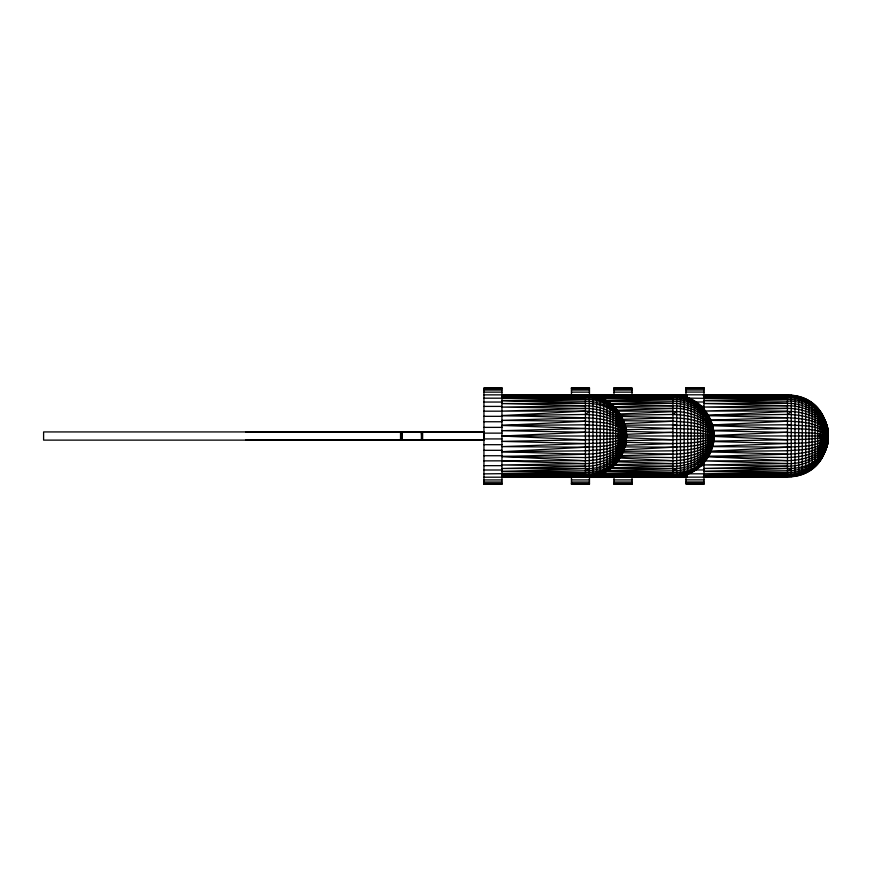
<?xml version="1.0" encoding="UTF-8"?>
<svg xmlns="http://www.w3.org/2000/svg" width="872" height="872" viewBox="0 0 872 872"><rect width="100%" height="100%" fill="white"/><g stroke="black" fill="none" stroke-linecap="round" stroke-linejoin="round"><path stroke-width="1.31" d="M401.382 437.788L401.469 440.12L401.676 433.112L401.763 440.12L401.763 431.934M421.405 440.12L421.416 431.934L422.015 440.12L422.015 431.934M401.491 433.112L401.6 440.12L401.502 437.788M400.531 431.934L400.531 440.12L401.142 431.934L401.316 440.12L401.447 433.112M401.142 431.934L400.957 440.12L400.706 435.444M401.316 440.12L401.6 431.934L401.6 440.12M421.568 440.12L421.841 431.934L421.841 440.12M585.439 475.534C604.078 475.545 622.074 462.106 625.66 443.521L624.799 447.183L625.66 443.521L625.66 428.512L624.799 424.828L624.799 447.227C632.821 422.321 611.599 394.199 585.439 395.103L501.945 395.103L585.439 395.278C639.111 395.321 639.023 476.853 585.439 476.951L501.945 476.951L585.439 476.777C601.909 476.951 617.768 466.182 623.6 450.748M713.688 439.793C716.457 416.685 696.205 394.471 672.944 395.103L672.944 476.951C696.194 477.573 716.468 455.402 713.688 432.272M703.987 476.897L787.481 476.897C841.109 476.799 841.109 395.136 787.481 395.049L703.377 395.103M703.987 395.049L787.481 395.223C841.099 395.267 841.099 476.668 787.481 476.722L703.377 476.951M687.223 476.951L589.461 476.951L672.944 476.254C726.67 476.363 726.431 395.343 672.944 395.278M787.481 395.223L703.987 395.398L787.481 395.746C841.066 395.659 841.066 476.286 787.481 476.199L703.987 476.548L787.481 476.722M585.439 468.493L501.945 471.469L585.439 470.826C602.966 471.087 622.03 460.122 625.66 442.028C620.319 458.585 601.68 466.378 585.439 466.269L501.945 468.493L585.439 468.493C608.329 470.553 633.573 448.949 624.799 424.882M600.23 473.692L672.944 472.668C727.575 472.842 725.777 396.858 672.944 395.801L589.461 395.103L687.223 395.103M787.481 468.428L703.987 471.414L787.481 470.76C804.998 471.033 824.073 460.056 827.702 441.973C822.361 458.53 803.722 466.313 787.481 466.215L703.987 468.438L787.481 468.428C842.09 469.823 839.998 399.79 787.481 399.332L687.267 398.123M626.183 439.041L624.799 444.306C632.527 420.707 608.384 398.144 585.439 399.398L501.945 398.221L585.439 396.673C604.111 396.346 622.15 410.091 625.66 428.643M609.659 467.959L672.944 466.269C690.798 466.662 713.045 456.1 713.863 436.033C714.005 414.821 693.186 398.798 672.944 399.398L600.23 398.373M828.226 438.987L826.841 444.24C834.7 420.827 809.663 399.823 787.481 401.175L703.987 400.531L787.481 403.311C804.322 403.104 822.917 412.423 827.702 429.58M827.125 429.427C833.719 451.631 805.892 464.623 787.481 463.544L703.987 464.907L787.481 466.215M708.031 415.617L787.481 417.732C801.651 418.593 823.822 419.519 828.4 435.967C825.065 453.756 802.523 457.048 787.481 457.517L708.031 456.481M826.841 446.976L828.226 439.597L826.841 447.118L826.841 424.773L827.702 428.446L827.702 443.488L826.841 447.118L827.702 443.488C824.084 462.062 806.11 475.48 787.481 475.48M483.938 473.878L585.439 472.668C638.01 472.057 640.015 402.515 585.439 403.376L501.945 400.586L585.439 399.398M604.274 471.36L672.944 470.826C691.387 471.229 711.356 458.77 713.688 439.412M826.841 445.494L828.226 439.346C826.274 459.119 806.567 473.038 787.481 472.602L703.987 473.779L787.481 474.128C805.804 474.455 823.986 461.517 827.702 443.205M585.439 476.254L501.945 475.556L585.439 474.194C603.871 474.51 622.39 461.353 625.66 442.758L624.799 445.548L626.183 439.412C624.875 459.893 605.8 476.69 585.439 476.254L501.945 476.603L585.439 476.777M585.439 466.269L501.945 464.972L585.439 463.599C602.345 463.773 624.93 455.533 626.358 436.033C624.93 416.533 602.345 408.281 585.439 408.456L501.945 407.093L585.439 405.785C602.443 405.578 623 414.625 626.183 433.013L624.799 427.76L626.183 433.482C621.442 416.435 600.895 411.867 585.439 411.126L501.945 411.115L585.439 408.456M613.692 464.569L672.944 463.599C689.861 463.773 712.435 455.533 713.863 436.033C713.481 415.497 691.681 402.864 672.944 403.376L605.615 401.131M713.688 439.041C711.127 457.985 690.766 469.267 672.944 468.493L609.659 468.493M712.304 447.042C721.373 423.182 693.632 406.832 672.944 408.456L613.692 407.486M713.165 442.758C709.895 461.353 691.376 474.51 672.944 474.194L594.846 475.469L672.944 475.393C692.913 475.829 712.086 459.86 713.688 439.662L712.304 446.475L713.165 441.101C706.255 455.98 687.997 460.492 672.944 460.689L616.384 460.863M712.304 447.183L713.165 443.521L712.304 447.183L713.165 443.521L713.165 428.512L712.304 424.882L712.304 447.227L709.579 454.192L705.601 460.59L700.51 466.149L694.483 470.673L687.725 474.03L680.465 476.09L672.944 476.777L589.461 476.951M827.702 442.704L826.841 446.41L827.702 442.704L827.125 444.557M624.799 447.042L626.183 439.662L624.799 446.475L625.66 442.758M585.439 428.512L501.945 430.692L600.219 432.512L615.676 433.482L626.183 435.335C614.597 427.585 598.846 429.558 585.439 428.512L501.945 425.438L585.439 424.828C598.988 425.852 615.741 424.533 626.183 434.67L624.799 431.041L626.183 434.038C619.196 419.694 599.565 418.516 585.439 417.786L501.945 420.369L585.439 421.252C598.192 422.68 623.055 421.154 626.183 437.395C615.741 447.532 598.988 446.202 585.439 447.227L501.945 451.696L585.439 450.813C599.075 449.571 619.894 450.748 626.358 436.033C623.033 418.244 600.481 414.952 585.439 414.483L501.945 415.573L585.439 411.126M621.769 451.347L672.944 450.813C686.58 449.571 707.399 450.748 713.863 436.033C710.538 418.244 687.986 414.952 672.944 414.483L619.076 415.181M710.724 451.554L787.481 450.748C801.117 449.516 821.936 450.682 828.4 435.967C820.083 423.672 800.703 426.245 787.481 424.773L712.075 425.318M712.304 446.802L713.165 443.423M826.841 446.737L827.702 443.358M501.945 456.492L585.439 457.571C600.263 457.059 621.496 454.094 626.183 437.395C619.872 452.535 599.598 453.451 585.439 454.268L501.945 456.492L585.439 460.689C600.481 460.492 618.749 455.98 625.66 441.101L624.799 443.576L625.66 441.592M625.66 440.567L624.799 441.93L626.183 438.017L624.799 442.78L626.183 438.572M619.076 456.874L672.944 457.571C687.986 457.102 710.538 453.811 713.863 436.033C707.399 421.318 686.58 422.484 672.944 421.252L621.769 420.707M620.428 455.664L672.944 454.268C687.125 453.516 706.527 452.448 713.688 438.017L712.304 442.78L713.688 438.572M828.226 438.518C823.473 455.435 802.959 460.427 787.481 460.634L703.987 460.885L787.481 463.544M625.66 442.028L624.799 444.971L625.66 442.42M713.165 442.028L712.304 444.971L713.165 442.42M827.702 441.973L826.841 444.905L827.702 442.366M826.841 442.714L828.226 437.962C821.064 452.383 801.662 453.462 787.481 454.214L708.031 456.329M827.702 441.036L826.841 443.51L827.702 441.526M826.841 441.864L828.226 437.33C817.783 447.467 801.019 446.148 787.481 447.173L712.075 446.617M625.66 433.973L624.799 433.973L626.183 436.033L624.799 438.093C612.547 443.532 598.584 443.031 585.439 443.554L501.945 446.628L585.439 447.227M624.472 431.346L700.51 433.242L713.165 435.335L713.688 436.033L712.304 438.093C700.053 443.532 686.09 443.031 672.944 443.554L624.472 445.33M713.165 440.567L712.304 441.93L713.688 437.395C703.246 447.532 686.493 446.202 672.944 447.227L624.472 446.878M713.416 430.801L812.137 432.959L826.841 434.932L828.226 435.967L826.841 438.027C814.59 443.477 800.616 442.976 787.481 443.488L712.075 446.268M625.66 432.675L624.799 431.989L625.66 433.319L624.799 432.97L625.66 434.648L624.799 434.997L626.183 436.719L624.799 440.077L625.66 439.379M624.472 440.72L694.483 439.237L709.579 437.711L712.304 437.068L713.165 436.033L713.688 436.719L712.304 440.077L713.165 439.379M828.226 436.665L826.841 435.967L828.226 435.281L827.702 434.583L826.841 434.932L828.226 436.665L826.841 440.011L827.702 439.325M625.66 436.033L624.799 437.068L620.232 438.017L603.675 439.412L501.945 441.374L585.439 443.554M827.702 435.967L826.841 437.003L822.274 437.962L805.717 439.346L712.075 441.156M625.66 435.335L624.799 436.033L626.183 436.719M585.439 414.483L589.21 411.475M672.944 414.483L676.716 411.475C691.049 412.434 709.601 417.873 713.688 433.482L712.304 429.286L713.688 434.038C706.527 419.617 687.125 418.538 672.944 417.786L620.428 416.391M708.031 415.454L787.481 414.429L791.253 411.41C805.586 412.369 824.138 417.808 828.226 433.428L826.841 429.22M585.439 470.826L589.21 468.547M672.944 470.826L676.716 468.547M787.481 470.76L791.253 468.493M712.304 434.997L713.165 434.648L713.688 435.335L712.304 436.033L713.688 436.719M625.66 436.719L624.799 437.068L625.66 437.417L624.799 438.093L625.66 438.093M713.165 436.719L712.304 437.068L713.165 437.417L712.304 438.093L713.165 438.093M827.702 436.665L826.841 437.003L827.702 437.352L826.841 438.027L827.702 438.027M585.439 425.449L589.21 424.882M672.944 425.449C686.417 425.144 703.257 424.828 713.688 434.67L712.304 430.136L713.165 431.498M787.481 425.383L791.253 424.817M672.944 475.534L676.716 475.229M619.076 413.993L676.716 411.475M708.031 415.29L791.253 411.41M623.12 449.898L672.944 447.227M710.724 451.271L787.481 447.173M501.945 425.438L585.439 421.252M624.472 423.683L672.944 421.252M712.075 424.969L787.481 421.187C801.259 421.754 817.293 422.353 827.702 432.621L828.226 433.983L827.125 430.147M585.439 439.804L501.945 436.033L585.439 432.25M624.472 434.452L672.944 432.25M712.075 435.608L787.481 432.196M589.21 475.229L501.945 475.556M791.253 475.164L703.987 475.502L787.481 474.128M605.615 470.891L672.944 468.493M616.384 410.265L672.944 408.456M828.226 432.588L826.841 426.452L828.226 432.959C824.138 415.388 803.679 408.368 787.481 408.401L703.987 411.061L787.481 411.061M621.769 419.367L672.944 417.786M710.724 420.097L787.481 417.732M624.472 429.776L672.944 428.512C686.308 429.264 701.066 428.119 713.165 434.648M713.416 430.387L787.481 428.446C800.845 429.198 815.593 428.054 827.702 434.583M597.538 398.068L672.944 396.673C691.616 396.346 709.655 410.091 713.165 428.643L712.304 424.882M684.52 397.24L687.223 397.196M827.702 428.577C824.193 410.025 806.153 396.28 787.481 396.607L703.987 398.155L787.481 397.806C807.025 397.37 826.405 412.38 828.226 432.338L826.841 424.817M612.351 406.733L672.944 405.785C689.948 405.578 710.517 414.625 713.688 433.013L712.304 427.76M826.841 427.694L827.702 430.408L826.841 427.029L827.702 429.972C822.361 413.415 803.722 405.622 787.481 405.731L703.987 407.028L787.481 408.401M604.274 400.379L672.944 399.398M703.987 400.531L787.481 399.332M625.66 428.544C622.303 409.818 604.372 395.485 585.439 395.801L501.945 396.498L585.439 396.673M672.944 395.801L594.846 396.455L672.944 396.673M676.443 396.128L687.223 396.041M787.481 395.746L703.987 396.444L787.481 396.607M624.472 425.187L676.716 424.882M672.41 425.144L675.102 425.122M501.945 398.221L585.439 397.872C604.983 397.425 624.363 412.445 626.183 432.403L624.799 425.024M600.23 398.177L672.944 397.872C692.488 397.425 711.868 412.445 713.688 432.403L712.304 425.264L713.165 428.795M684.52 398.003L687.223 397.992M481.584 439.924L422.626 440.12L422.626 431.934L484.254 432.152M483.938 460.874L585.439 460.689M687.223 476.842L632.015 476.951L645.476 476.548M677.795 476.417L687.223 476.374M585.439 395.278L501.945 395.452L585.439 395.801M589.461 395.452L687.223 395.343M585.439 403.376L501.945 403.562L585.439 405.785M609.659 403.518L672.944 403.376M787.481 403.311L703.987 403.507L787.481 405.731M681.828 475.458L687.223 475.447M685.981 398.123L685.981 387.746L703.987 387.746L703.987 409.927M501.945 387.855L483.938 387.8L483.938 484.254L501.945 484.254L501.945 387.8M571.454 387.855L589.461 387.8L589.461 394.863L571.454 394.863L571.454 387.8M614.008 387.855L632.015 387.8L632.015 394.863L614.008 394.863L614.008 387.8M685.981 387.8L703.987 387.8M483.938 388.443L501.945 388.443M571.454 388.443L589.461 388.443M614.008 388.443L632.015 388.443M685.981 388.378L703.987 388.378M483.938 388.607L501.945 388.607M571.454 388.607L589.461 388.607M614.008 388.607L632.015 388.607M685.981 388.541L703.987 388.541M483.938 390.035L501.945 390.035M571.454 390.035L589.461 390.035M614.008 390.035L632.015 390.035M685.981 389.98L703.987 389.98M685.981 392.073L703.987 392.073M483.938 392.138L501.945 392.138M571.454 392.138L589.461 392.138M614.008 392.138L632.015 392.138M685.981 394.798L703.987 394.798M483.938 394.863L501.945 394.863M483.938 398.188L501.945 398.188M483.938 402.047L501.945 402.047M694.984 401.992L703.987 401.992M483.938 406.407L501.945 406.407M700.129 406.341L703.987 406.341M616.384 411.115L672.944 411.126M483.938 411.181L501.945 411.181M483.938 416.326L501.945 416.326M483.938 421.754L501.945 421.754M483.938 427.378L501.945 427.378M245.642 431.88L484.058 431.88M484.352 431.934L43.6 431.934L43.6 440.12L484.352 440.12M483.938 433.133L501.945 433.133M712.304 433.973L713.165 433.973M826.841 433.907L828.226 434.605L826.841 431.923M501.945 436.033L828.4 435.967M483.938 438.932L501.945 438.932M245.642 440.066L484.058 440.066M483.938 444.687L501.945 444.687M483.938 450.312L501.945 450.312M483.938 455.74L501.945 455.74M483.938 465.659L501.945 465.659M700.129 465.594L703.987 465.594M483.938 470.008L501.945 470.008M694.984 469.954L703.987 469.954M687.267 473.812L703.987 473.812M483.938 477.202L501.945 477.202M685.981 477.137L703.987 477.137M483.938 479.927L501.945 479.927M571.454 479.927L589.461 479.927M614.008 479.927L632.015 479.927M685.981 479.862L703.987 479.862M483.938 482.02L501.945 482.02M571.454 482.02L589.461 482.02M614.008 482.02L632.015 482.02M685.981 481.965L703.987 481.965M483.938 483.459L501.945 483.459M571.454 483.459L589.461 483.459M614.008 483.459L632.015 483.459M685.981 483.393L703.987 483.393M483.938 483.622L501.945 483.622M571.454 483.622L589.461 483.622M614.008 483.622L632.015 483.622M685.981 483.557L703.987 483.557M483.938 484.2L501.945 484.2M571.454 484.2L589.461 484.2L589.461 477.202L571.454 477.202L571.454 484.254L589.461 484.254M614.008 484.2L632.015 484.2L632.015 477.202L614.008 477.202L614.008 484.254L632.015 484.254M703.987 484.145L685.981 484.2L685.981 473.812M589.461 395.103L687.223 395.223M681.828 396.597L687.223 396.607M632.015 476.603L687.223 476.722M589.461 476.603L672.944 476.777M676.443 395.637L687.223 395.681M600.23 473.888L672.944 474.194M501.945 473.845L585.439 474.194M605.615 400.717L672.944 401.24C691.376 400.837 711.389 413.306 713.688 432.654L712.304 426.506L713.165 429.634M501.945 400.586L585.439 401.24C603.871 400.837 623.883 413.306 626.183 432.654L624.799 426.506L625.66 429.634M672.41 446.922L675.102 446.933M703.987 475.502L787.481 476.199M677.795 475.938L687.223 476.025M594.846 475.611L672.944 476.254M710.724 420.38L787.481 421.187M703.987 471.414L787.481 472.602M604.274 471.687L672.944 472.668M501.945 471.469L585.439 472.668M612.351 465.321L672.944 466.269M787.481 414.429C802 414.8 819.756 417.732 827.702 431.433M609.659 404.107L672.944 405.785M501.945 415.573L585.439 417.786M712.075 441.526L787.481 443.488M624.472 442.289L672.944 443.554M710.724 451.838L787.481 454.214M621.769 452.688L672.944 454.268M501.945 451.696L585.439 454.268M616.384 461.8L672.944 463.599M501.945 460.939L585.439 463.599M712.075 425.678L787.481 428.446M624.472 426.724L672.944 428.512M712.075 436.338L787.481 439.75M624.472 437.613L672.944 439.804M708.031 456.634L787.481 460.634M619.076 457.985L672.944 460.689M787.481 396.466L791.253 396.771M672.944 396.52L676.716 396.836M585.439 396.52L589.21 396.836M787.481 446.551L791.253 447.118M672.944 446.617L676.716 447.183M585.439 446.617L589.21 447.183M826.841 432.904L827.702 433.253M712.304 432.97L713.165 433.319L712.304 431.989L713.165 432.675M826.841 430.975L827.702 432.011L826.841 430.07M625.66 431.498L624.799 430.136L625.66 432.076L624.799 428.49L625.66 430.474M713.165 430.474L712.588 428.828M826.841 428.425L827.702 430.899L827.125 428.762M826.841 425.198L827.702 428.741M624.799 425.264L625.66 428.795M421.688 435.444L421.568 431.934L421.688 440.12M401.698 433.112L401.741 440.12M828.226 432.207L828.226 439.728M825.631 421.187L825.631 450.748M824.105 417.732L824.105 454.214M822.274 414.429L822.274 457.517M820.138 411.312L820.138 460.634M817.718 408.401L817.718 463.544M815.048 405.731L815.048 466.215M812.137 403.311L812.137 468.624M809.02 401.175L809.02 470.76M805.717 399.332L805.717 472.602M802.262 397.806L802.262 474.128M798.676 396.607L798.676 475.327M794.992 395.746L794.992 476.199M791.253 395.223L791.253 476.722M787.481 395.049L787.481 476.897M711.105 421.252L711.105 450.813M709.579 417.786L709.579 454.268M707.737 414.483L707.737 457.571M705.601 411.366L705.601 460.689M703.987 462.007L703.987 484.2M703.181 408.456L703.181 463.599M700.51 405.785L700.51 466.269M697.6 403.376L697.6 468.689M694.483 401.24L694.483 470.826M691.18 399.398L691.18 472.668M687.725 397.872L687.725 474.194M684.139 396.673L684.139 475.393M680.465 395.801L680.465 476.254M676.716 395.278L676.716 476.777M626.183 432.272L626.183 439.793M623.6 421.252L623.6 450.813M622.074 417.786L622.074 454.268M620.232 414.483L620.232 457.571M618.095 411.366L618.095 460.689M615.676 408.456L615.676 463.599M613.005 405.785L613.005 466.269M610.095 403.376L610.095 468.689M606.977 401.24L606.977 470.826M603.675 399.398L603.675 472.668M600.219 397.872L600.219 474.194M596.633 396.673L596.633 475.393M592.96 395.801L592.96 476.254M589.21 395.278L589.21 476.777M585.439 395.103L585.439 476.951M484.352 433.166L484.352 438.899M422.212 431.934L422.212 440.12M401.709 437.788L401.687 440.12L401.654 437.788M715.498 395.278L703.377 395.31L719.269 395.452L715.498 395.278M827.702 428.959L826.841 425.525L827.702 428.959M713.165 429.024L712.304 425.591L713.165 429.024M625.66 429.024L624.799 425.591L625.66 429.024"/></g></svg>
